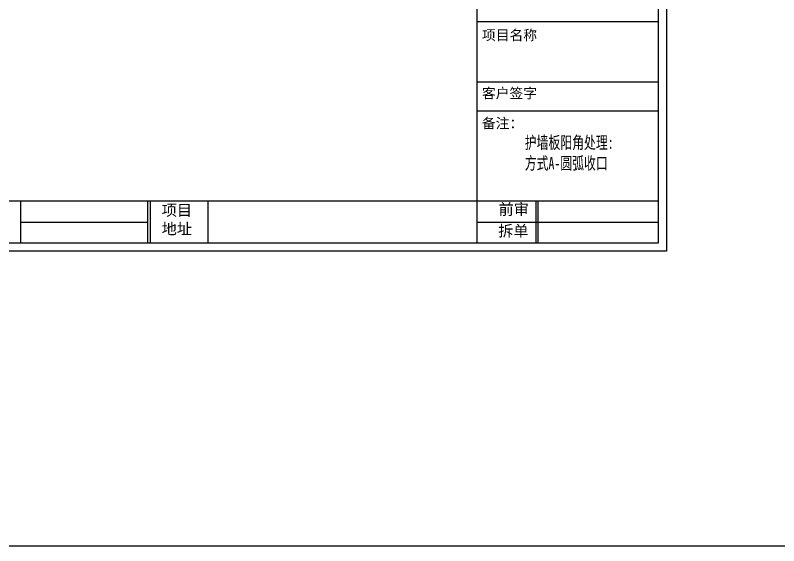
# Model space of a CAD drawing. Header units: millimetres. Extents: x 4862 to 20554, y 7569 to 11262.
# Drawn here: x 8165 to 8552.2, y 9651.4 to 9920.6 of the extents above; entities that cross this region are included whole.
import ezdxf

# ---------------------------------------------------------------- set-up
doc = ezdxf.new("R2010")
doc.units = ezdxf.units.MM
doc.layers.add('0 @ 1', color=7, linetype='Continuous')
doc.styles.get("Standard").update_dxf_attribs({"font": 'arial.ttf'})
doc.styles.add('宋体', font='SimSun.ttf')

# ---------------------------------------------------------------- blocks, each defined once
blk = doc.blocks.new('A$C398a0407')
for p, q in [((8134, 64), (8134, 6784)), ((8134, 1819.9), (9568, 1819.9)), ((8134, 1342.7), (9568, 1342.7)), ((8134, 1112.5), (9568, 1112.5)), ((443.2, 399), (9568, 399)), ((4522.7, 399), (4522.7, 64)), ((5527, 399), (5527, 64)), ((5547, 399), (5547, 64)), ((6003.2, 399), (6003.2, 64)), ((8598.6, 399), (8598.6, 64)), ((8614.7, 399), (8614.7, 64)), ((4522.7, 231.5), (5527, 231.5)), ((8134, 231.5), (9568, 231.5))]:
    blk.add_line(p, q)
for points in [[(9632, 0), (0, 0), (0, 6848), (9632, 6848)], [(9568, 64), (64, 64), (64, 6784), (9568, 6784)]]:
    blk.add_lwpolyline(points, close=True)
at = {"color": 8, "char_height": 88, "attachment_point": 1, "style": '宋体'}
for s, width, gutter_width, insert in [('项目\\P地址', 596.489, 12.5, (5638.6, 368.9)), ('前审', 479.717, 10.1, (8304.3, 376.5)), ('拆单', 479.717, 10.1, (8301.5, 205.4))]:
    blk.add_mtext_dynamic_manual_height_columns(s, width=width, gutter_width=gutter_width, heights=[0], dxfattribs=dict(at, insert=insert))
at = {"layer": '0 @ 1', "color": 30, "char_height": 80, "width": 452.345, "attachment_point": 1}
for s, insert in [('{\\fSimSun|b0|i0|c134|p2;项目名称}', (8172.7, 1751.7)), ('{\\fSimSun|b0|i0|c134|p2;客户签字}', (8172.7, 1291.3)), ('{\\fSimSun|b0|i0|c134|p2;备注：}', (8172.7, 1053.7))]:
    blk.add_mtext(s, dxfattribs=dict(at, insert=insert))
blk = doc.blocks.new('A$Caecb7373')
at = {"color": 1}
blk.add_lwpolyline([(0, 821.76), (1155.84, 821.76), (1155.84, 0), (0, 0)], close=True, dxfattribs=at)

msp = doc.modelspace()

# ---------------------------------------------------------------- linework, layer by layer
msp.add_line((4862.317, 9651.376), (20477.138, 9651.376))

# ---------------------------------------------------------------- block references
at = {"xscale": 0.06409397039984752, "yscale": 0.06409397039984752, "zscale": 0.06409397039984752}
msp.add_blockref('A$C398a0407', (7877.845, 9800.845), dxfattribs=at)
at = {"color": 1, "xscale": 0.5341164199987213, "yscale": 0.5341164199987213, "zscale": 0.5341164199987213}
msp.add_blockref('A$Caecb7373', (7877.845, 9800.845), dxfattribs=at)

# ---------------------------------------------------------------- texts
at = {"color": 7, "insert": (8423.386, 9859.185), "char_height": 6.3, "width": 93.16433, "attachment_point": 1, "style": '宋体'}
msp.add_mtext('{\\W0.7;\\C4;护墙板阳角处理:\\P方式A-圆弧收口}', dxfattribs=at)

doc.saveas('drawing.dxf')
